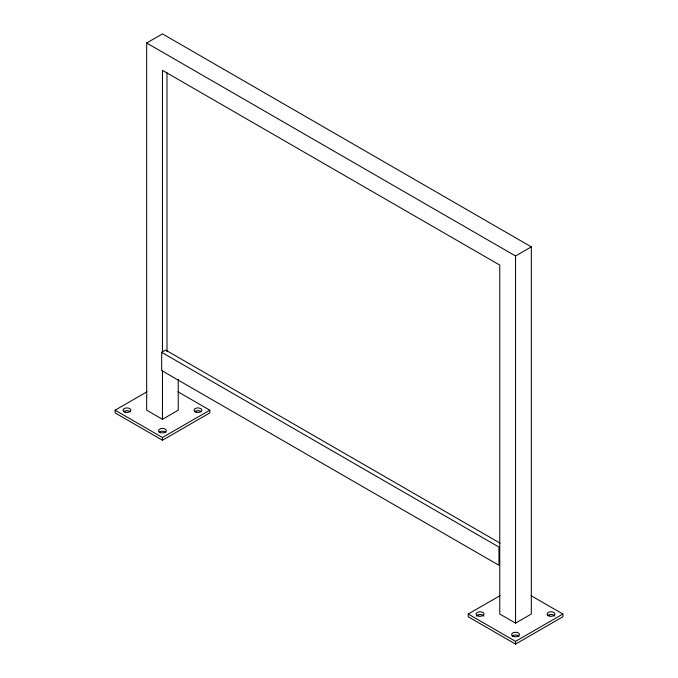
<?xml version="1.0" encoding="UTF-8"?>
<svg xmlns="http://www.w3.org/2000/svg" width="678" height="678" viewBox="0 0 678 678"><rect width="100%" height="100%" fill="white"/><g stroke="black" fill="none" stroke-linecap="round" stroke-linejoin="round"><path stroke-width="1.02" d="M178.238 379.519L178.238 410.182L162.457 419.292L146.677 410.182L146.677 43.011L162.457 33.9L531.323 246.868L531.323 614.031L515.543 623.141L499.762 614.031L499.762 265.09L162.457 70.343L162.457 352.67M161.669 352.323L498.974 547.07L498.974 565.291L161.669 370.544L161.669 352.323L165.61 350.051L500.169 543.205M177.933 391.782L209.799 410.182L209.799 412.91L162.457 440.242L115.116 412.91L115.116 410.182L146.982 391.782M115.116 410.182L162.457 437.513L209.799 410.182M146.677 43.011L515.543 255.979L531.323 246.868M531.018 595.64L562.884 614.031L562.884 616.768L515.543 644.1L468.201 616.768L468.201 614.031L500.067 595.64M468.201 614.031L515.543 641.363L562.884 614.031M515.543 255.979L515.543 623.141M515.543 641.363L515.543 644.1M166.991 72.682L166.991 351.696M162.457 370.654L162.457 419.292M162.457 437.513L162.457 440.242M547.671 615.641A3.907 2.254 0 0 1 551.561 614.531A3.907 2.254 0 0 1 554.824 616.183M512.161 636.142A3.907 2.254 0 0 1 518.924 636.142M476.27 616.183A3.907 2.254 0 0 1 480.041 614.514A3.907 2.254 0 0 1 483.812 616.183M194.578 411.783A3.907 2.254 0 0 1 201.341 411.783M159.076 432.284A3.907 2.254 0 0 1 165.839 432.284M123.566 411.783A3.907 2.254 0 0 1 130.329 411.783M478.083 615.988A3.907 2.254 0 0 0 483.939 614.031A3.907 2.254 0 0 0 478.083 612.081A3.907 2.254 0 0 0 478.083 615.988M513.593 636.489A3.907 2.254 0 0 0 519.45 634.532A3.907 2.254 0 0 0 513.593 632.582A3.907 2.254 0 0 0 513.593 636.489M549.095 615.988A3.907 2.254 0 0 0 554.96 614.031A3.907 2.254 0 0 0 549.095 612.081A3.907 2.254 0 0 0 549.095 615.988M124.998 412.131A3.907 2.254 0 0 0 130.854 410.182A3.907 2.254 0 0 0 124.998 408.224A3.907 2.254 0 0 0 124.998 412.131M160.5 432.632A3.907 2.254 0 0 0 166.364 430.683A3.907 2.254 0 0 0 160.5 428.725A3.907 2.254 0 0 0 160.5 432.632M196.01 412.131A3.907 2.254 0 0 0 201.866 410.182A3.907 2.254 0 0 0 196.01 408.224A3.907 2.254 0 0 0 196.01 412.131"/></g></svg>
